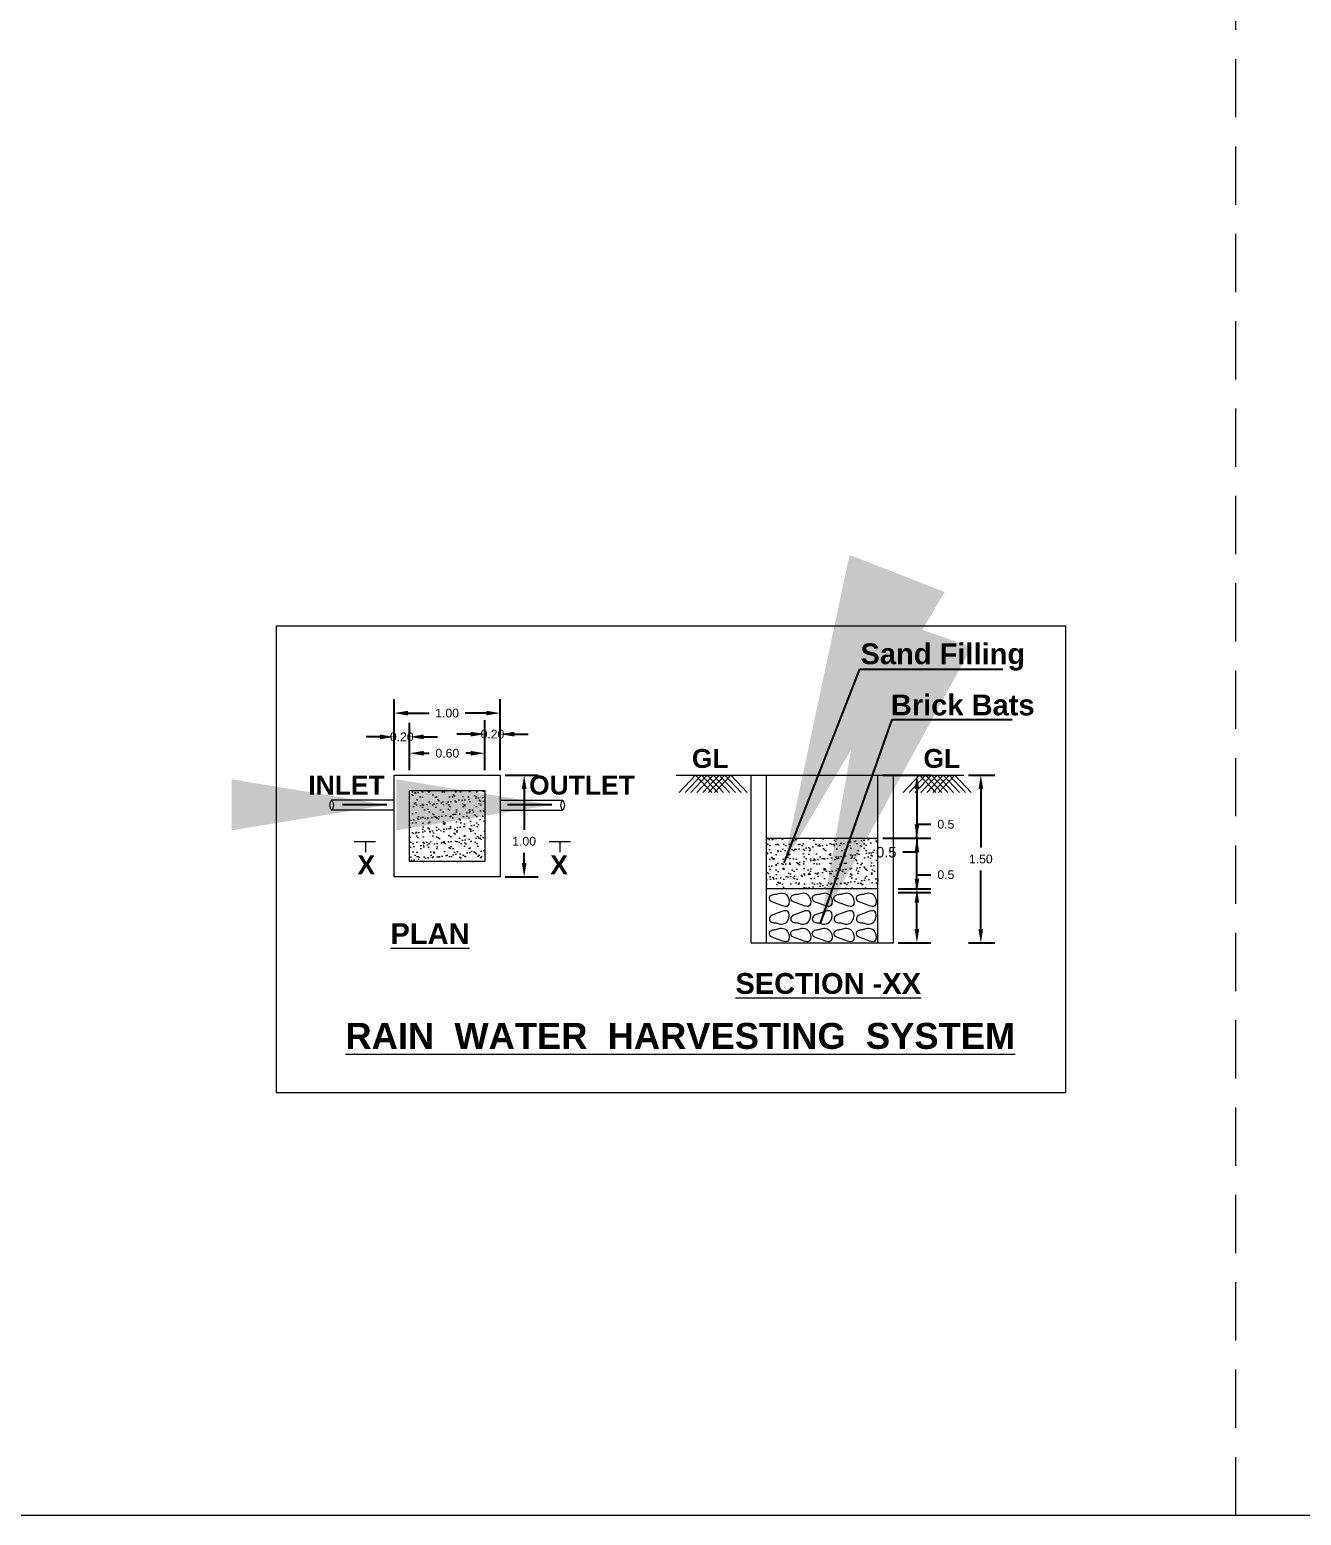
# Model space of a CAD drawing. Header units: metres. Extents: x 1521 to 1862, y -130 to 121.
# Drawn here: x 1550.61 to 1566.99, y -71.32 to -52.2 of the extents above; entities that cross this region are included whole.
import ezdxf

# ---------------------------------------------------------------- set-up
doc = ezdxf.new("R2010")
doc.units = ezdxf.units.M
doc.header["$MEASUREMENT"] = 0
doc.linetypes.add('DASHED2', pattern=[0.375, 0.25, -0.125])
doc.layers.get('DEFPOINTS').update_dxf_attribs({"lineweight": 9})
doc.layers.add('A-WALL', color=250, linetype='Continuous', lineweight=30)
doc.styles.add('ari', font='arialbd.ttf')
doc.styles.get("Standard").update_dxf_attribs({"font": 'arial.ttf'})
doc.dimstyles.get("Standard").update_dxf_attribs({"dimtxt": 0.18, "dimasz": 0.18, "dimexe": 0.18, "dimexo": 0.0625, "dimgap": 0.09, "dimtad": 0, "dimtih": 1, "dimtoh": 1, "dimdec": 4, "dimzin": 0, "dimdsep": 46, "dimtxsty": 'Standard', "dimcen": 0.09, "dimadec": 0, "dimazin": 0, "dimtfac": 1, "dimtdec": 4, "dimtofl": 0, "dimtmove": 0, "dimatfit": 3, "dimfxl": 0, "dimtolj": 1, "dimtzin": 0, "dimarcsym": 0})

# ---------------------------------------------------------------- blocks, each defined once
blk = doc.blocks.new('*D14')
at = {"layer": 'A-WALL', "color": 0, "lineweight": -2, "ltscale": 5}
for p, q in [((1555.302, -61.241), (1555.302, -60.816)), ((1556.67, -61.241), (1556.67, -60.816)), ((1555.482, -60.996), (1555.755, -60.996)), ((1556.49, -60.996), (1556.217, -60.996))]:
    blk.add_line(p, q, dxfattribs=at)
at = {"layer": 'A-WALL', "color": 0, "ltscale": 5}
for points in [[(1555.482, -60.966), (1555.482, -61.026), (1555.302, -60.996)], [(1556.49, -60.966), (1556.49, -61.026), (1556.67, -60.996)]]:
    blk.add_solid(points, dxfattribs=at)
at = {"layer": 'DEFPOINTS', "color": 0, "ltscale": 5}
for p in [(1556.67, -60.996), (1555.302, -61.303), (1556.67, -61.303)]:
    blk.add_point(p, dxfattribs=at)
at = {"layer": 'A-WALL', "color": 0, "lineweight": 5, "ltscale": 5, "insert": (1555.986, -60.996), "char_height": 0.18, "attachment_point": 5}
blk.add_mtext('\\A1;{\\H0.625x;1.00}', dxfattribs=at)
blk = doc.blocks.new('*D55')
at = {"layer": 'A-WALL', "color": 0, "lineweight": -2, "ltscale": 5}
for p, q in [((1555.302, -61.731), (1555.302, -61.122)), ((1555.502, -61.731), (1555.502, -61.122)), ((1555.122, -61.302), (1554.942, -61.302)), ((1555.682, -61.302), (1555.862, -61.302))]:
    blk.add_line(p, q, dxfattribs=at)
at = {"layer": 'A-WALL', "color": 0, "ltscale": 5}
for points in [[(1555.122, -61.272), (1555.122, -61.332), (1555.302, -61.302)], [(1555.682, -61.272), (1555.682, -61.332), (1555.502, -61.302)]]:
    blk.add_solid(points, dxfattribs=at)
at = {"layer": 'DEFPOINTS', "color": 0, "ltscale": 5}
for p in [(1555.502, -61.302), (1555.302, -61.794), (1555.502, -61.794)]:
    blk.add_point(p, dxfattribs=at)
at = {"layer": 'A-WALL', "color": 0, "lineweight": 5, "ltscale": 5, "insert": (1555.402, -61.302), "char_height": 0.18, "attachment_point": 5}
blk.add_mtext('\\A1;{\\H0.625x;0.20}', dxfattribs=at)
blk = doc.blocks.new('*D15')
at = {"layer": 'A-WALL', "color": 0, "lineweight": -2, "ltscale": 5}
for p, q in [((1555.502, -61.45), (1555.502, -61.333)), ((1556.47, -61.45), (1556.47, -61.333)), ((1555.682, -61.513), (1555.753, -61.513)), ((1556.29, -61.513), (1556.225, -61.513))]:
    blk.add_line(p, q, dxfattribs=at)
at = {"layer": 'A-WALL', "color": 0, "ltscale": 5}
for points in [[(1555.682, -61.483), (1555.682, -61.543), (1555.502, -61.513)], [(1556.29, -61.483), (1556.29, -61.543), (1556.47, -61.513)]]:
    blk.add_solid(points, dxfattribs=at)
at = {"layer": 'DEFPOINTS', "color": 0, "ltscale": 5}
for p in [(1555.502, -61.513), (1556.47, -61.513), (1556.47, -61.513)]:
    blk.add_point(p, dxfattribs=at)
at = {"layer": 'A-WALL', "color": 0, "lineweight": 5, "ltscale": 5, "insert": (1555.989, -61.513), "char_height": 0.18, "attachment_point": 5}
blk.add_mtext('\\A1;{\\H0.625x;0.60}', dxfattribs=at)
blk = doc.blocks.new('*D56')
at = {"layer": 'A-WALL', "color": 0, "lineweight": -2, "ltscale": 5}
for p, q in [((1556.47, -61.731), (1556.47, -61.087)), ((1556.67, -61.731), (1556.67, -61.087)), ((1556.29, -61.267), (1556.11, -61.267)), ((1556.85, -61.267), (1557.03, -61.267))]:
    blk.add_line(p, q, dxfattribs=at)
at = {"layer": 'A-WALL', "color": 0, "ltscale": 5}
for points in [[(1556.29, -61.237), (1556.29, -61.297), (1556.47, -61.267)], [(1556.85, -61.237), (1556.85, -61.297), (1556.67, -61.267)]]:
    blk.add_solid(points, dxfattribs=at)
at = {"layer": 'DEFPOINTS', "color": 0, "ltscale": 5}
for p in [(1556.67, -61.267), (1556.47, -61.794), (1556.67, -61.794)]:
    blk.add_point(p, dxfattribs=at)
at = {"layer": 'A-WALL', "color": 0, "lineweight": 5, "ltscale": 5, "insert": (1556.57, -61.267), "char_height": 0.18, "attachment_point": 5}
blk.add_mtext('\\A1;{\\H0.625x;0.20}', dxfattribs=at)
blk = doc.blocks.new('*D57')
at = {"layer": 'A-WALL', "color": 0, "lineweight": -2, "ltscale": 5}
for p, q in [((1556.732, -61.794), (1557.158, -61.794)), ((1556.978, -61.974), (1556.978, -62.499)), ((1556.978, -62.926), (1556.978, -62.794)), ((1556.732, -63.106), (1557.158, -63.106))]:
    blk.add_line(p, q, dxfattribs=at)
at = {"layer": 'A-WALL', "color": 0, "ltscale": 5}
for points in [[(1556.948, -61.974), (1557.008, -61.974), (1556.978, -61.794)], [(1556.948, -62.926), (1557.008, -62.926), (1556.978, -63.106)]]:
    blk.add_solid(points, dxfattribs=at)
at = {"layer": 'DEFPOINTS', "color": 0, "ltscale": 5}
for p in [(1556.67, -61.794), (1556.67, -63.106), (1556.978, -63.106)]:
    blk.add_point(p, dxfattribs=at)
at = {"layer": 'A-WALL', "color": 0, "lineweight": 5, "ltscale": 5, "insert": (1556.978, -62.646), "char_height": 0.18, "attachment_point": 5}
blk.add_mtext('\\A1;{\\H0.625x;1.00}', dxfattribs=at)
blk = doc.blocks.new('*D46')
at = {"layer": 'A-WALL', "color": 0, "lineweight": -2, "ltscale": 5}
for p, q in [((1562.702, -61.794), (1563.039, -61.794)), ((1562.859, -61.974), (1562.859, -62.727)), ((1562.859, -63.775), (1562.859, -63.022)), ((1562.702, -63.955), (1563.039, -63.955))]:
    blk.add_line(p, q, dxfattribs=at)
at = {"layer": 'A-WALL', "color": 0, "ltscale": 5}
for points in [[(1562.829, -61.974), (1562.889, -61.974), (1562.859, -61.794)], [(1562.829, -63.775), (1562.889, -63.775), (1562.859, -63.955)]]:
    blk.add_solid(points, dxfattribs=at)
at = {"layer": 'DEFPOINTS', "color": 0, "ltscale": 5}
for p in [(1562.64, -61.794), (1562.64, -63.955), (1562.859, -63.955)]:
    blk.add_point(p, dxfattribs=at)
at = {"layer": 'A-WALL', "color": 0, "lineweight": 5, "ltscale": 5, "insert": (1562.859, -62.875), "char_height": 0.18, "attachment_point": 5}
blk.add_mtext('\\A1;{\\H0.625x;1.50}', dxfattribs=at)
blk = doc.blocks.new('*D47')
at = {"layer": 'A-WALL', "color": 0, "lineweight": -2, "ltscale": 5}
for p, q in [((1561.597, -61.794), (1562.216, -61.794)), ((1562.036, -61.974), (1562.036, -62.428)), ((1561.597, -62.608), (1562.216, -62.608)), ((1562.036, -62.608), (1562.036, -62.788)), ((1562.036, -62.788), (1561.856, -62.788))]:
    blk.add_line(p, q, dxfattribs=at)
at = {"layer": 'A-WALL', "color": 0, "ltscale": 5}
for points in [[(1562.006, -61.974), (1562.066, -61.974), (1562.036, -61.794)], [(1562.006, -62.428), (1562.066, -62.428), (1562.036, -62.608)]]:
    blk.add_solid(points, dxfattribs=at)
at = {"layer": 'DEFPOINTS', "color": 0, "ltscale": 5}
for p in [(1561.534, -61.794), (1561.534, -62.608), (1562.036, -62.608)]:
    blk.add_point(p, dxfattribs=at)
at = {"layer": 'A-WALL', "color": 0, "lineweight": 5, "ltscale": 5, "insert": (1561.642, -62.788), "char_height": 0.18, "attachment_point": 5}
blk.add_mtext('\\A1;{\\H0.75x;0.5}', dxfattribs=at)
blk = doc.blocks.new('*D48')
at = {"layer": 'A-WALL', "color": 0, "lineweight": -2, "ltscale": 5}
for p, q in [((1562.036, -63.257), (1562.036, -63.077)), ((1562.036, -63.077), (1562.216, -63.077)), ((1561.796, -63.257), (1562.216, -63.257)), ((1562.036, -63.775), (1562.036, -63.437)), ((1561.796, -63.955), (1562.216, -63.955))]:
    blk.add_line(p, q, dxfattribs=at)
at = {"layer": 'A-WALL', "color": 0, "ltscale": 5}
for points in [[(1562.006, -63.437), (1562.066, -63.437), (1562.036, -63.257)], [(1562.006, -63.775), (1562.066, -63.775), (1562.036, -63.955)]]:
    blk.add_solid(points, dxfattribs=at)
at = {"layer": 'DEFPOINTS', "color": 0, "ltscale": 5}
for p in [(1561.733, -63.257), (1562.036, -63.257), (1561.733, -63.955)]:
    blk.add_point(p, dxfattribs=at)
at = {"layer": 'A-WALL', "color": 0, "lineweight": 5, "ltscale": 5, "insert": (1562.409, -63.077), "char_height": 0.18, "attachment_point": 5}
blk.add_mtext('\\A1;{\\H0.625x;0.5}', dxfattribs=at)
blk = doc.blocks.new('*D13')
at = {"layer": 'A-WALL', "color": 0, "lineweight": -2, "ltscale": 5}
for p, q in [((1562.036, -62.608), (1562.036, -62.428)), ((1562.036, -62.428), (1562.216, -62.428)), ((1561.796, -62.608), (1562.216, -62.608)), ((1562.036, -63.127), (1562.036, -62.788)), ((1561.796, -63.307), (1562.216, -63.307))]:
    blk.add_line(p, q, dxfattribs=at)
at = {"layer": 'A-WALL', "color": 0, "ltscale": 5}
for points in [[(1562.006, -62.788), (1562.066, -62.788), (1562.036, -62.608)], [(1562.006, -63.127), (1562.066, -63.127), (1562.036, -63.307)]]:
    blk.add_solid(points, dxfattribs=at)
at = {"layer": 'DEFPOINTS', "color": 0, "ltscale": 5}
for p in [(1561.733, -62.608), (1562.036, -62.608), (1561.733, -63.307)]:
    blk.add_point(p, dxfattribs=at)
at = {"layer": 'A-WALL', "color": 0, "lineweight": 5, "ltscale": 5, "insert": (1562.409, -62.428), "char_height": 0.18, "attachment_point": 5}
blk.add_mtext('\\A1;{\\H0.625x;0.5}', dxfattribs=at)

msp = doc.modelspace()

# ---------------------------------------------------------------- hatches: boundary and pattern name
at = {"layer": 'A-WALL', "lineweight": 5, "ltscale": 5}
h = msp.add_hatch(dxfattribs=at)
h.set_pattern_fill('AR-SAND', color=256, scale=0.066436, style=0)
h.set_pattern_definition([(37.5, (-337.40958, -101.55526), (-0.00418504, 0.128010872), [0, -0.100983042, 0, -0.11294156, 0, -0.107958844]), (7.5, (-337.40958, -101.55526), (0.11757726, 0.187492694), [0, -0.0544776937, 0, -0.09101761, 0, -0.034879011]), (327.5, (-337.4913, -101.55526), (0.206891788, 0.000375966), [0, -0.033218106, 0, -0.119585181, 0, -0.156125098]), (317.5, (-337.4913, -101.55526), (0.199715664, 0.05830944), [0, -0.016609053, 0, -0.07839473, 0, -0.089688886])])
h.paths.add_polyline_path([(1556.4705, -61.99319), (1555.50171, -61.99319), (1555.50171, -62.90698), (1556.4705, -62.90698)])
h = msp.add_hatch(dxfattribs=at)
h.set_pattern_fill('AR-SAND', color=256, scale=0.066436, style=0)
h.set_pattern_definition([(37.5, (-339.07425, -101.42412), (-0.00418504, 0.128010872), [0, -0.100983042, 0, -0.11294156, 0, -0.107958844]), (7.5, (-339.07425, -101.42412), (0.11757726, 0.187492694), [0, -0.0544776937, 0, -0.09101761, 0, -0.034879011]), (327.5, (-339.15597, -101.42412), (0.206891788, 0.000375966), [0, -0.033218106, 0, -0.119585181, 0, -0.156125098]), (317.5, (-339.15597, -101.42412), (0.199715664, 0.05830944), [0, -0.016609053, 0, -0.07839473, 0, -0.089688886])])
h.paths.add_polyline_path([(1561.53401, -62.60829), (1560.09509, -62.60829), (1560.09509, -63.25654), (1561.53401, -63.25654)])

# ---------------------------------------------------------------- linework, layer by layer
at = {"layer": 'A-WALL', "linetype": 'DASHED2', "lineweight": 5, "ltscale": 3}
msp.add_line((1566.1421, -71.32477), (1566.1421, 11.4595), dxfattribs=at)
at = {"layer": 'A-WALL', "lineweight": 5, "ltscale": 5}
for p, q in [((1559.89579, -61.79388), (1559.89579, -63.95535)), ((1560.09509, -61.79388), (1560.09509, -63.95535)), ((1561.53401, -63.95535), (1561.53401, -61.79388)), ((1561.73332, -63.95535), (1561.73332, -61.79388)), ((1560.09509, -62.60829), (1561.53401, -62.60829)), ((1560.09509, -63.25654), (1561.53401, -63.25654)), ((1559.89579, -63.95535), (1561.73332, -63.95535))]:
    msp.add_line(p, q, dxfattribs=at)
for points in [[(1638.18075, 11.4595), (1520.51329, 11.4595), (1520.51329, -71.32477), (1638.18075, -71.32477)], [(1563.95049, -65.88472), (1553.78872, -65.88472), (1553.78872, -59.87367), (1563.95049, -59.87367)], [(1555.3024, -61.79388), (1556.66981, -61.79388), (1556.66981, -63.10629), (1555.3024, -63.10629)], [(1555.50171, -61.99319), (1556.4705, -61.99319), (1556.4705, -62.90698), (1555.50171, -62.90698)]]:
    msp.add_lwpolyline(points, close=True, dxfattribs=at)
for points in [[(1558.93777, -61.79388), (1562.63989, -61.79388)], [(1559.18462, -61.79388), (1558.97424, -62.01781)], [(1559.26045, -61.79388), (1559.05007, -62.01781)], [(1559.33628, -61.79388), (1559.12591, -62.01781)], [(1559.18462, -61.79388), (1559.395, -62.01781)], [(1559.41212, -61.79388), (1559.20174, -62.01781)], [(1559.26045, -61.79388), (1559.47083, -62.01781)], [(1559.48795, -61.79388), (1559.27757, -62.01781)], [(1559.33628, -61.79388), (1559.54666, -62.01781)], [(1559.56378, -61.79388), (1559.3534, -62.01781)], [(1559.41212, -61.79388), (1559.62249, -62.01781)], [(1559.63961, -61.79388), (1559.42923, -62.01781)], [(1559.48795, -61.79388), (1559.69833, -62.01781)], [(1559.56378, -61.79388), (1559.77416, -62.01781)], [(1559.63961, -61.79388), (1559.84999, -62.01781)], [(1562.07013, -61.79388), (1561.85975, -62.01781)], [(1562.14596, -61.79388), (1561.93558, -62.01781)], [(1562.22179, -61.79388), (1562.01141, -62.01781)], [(1562.07013, -61.79388), (1562.28051, -62.01781)], [(1562.29762, -61.79388), (1562.08725, -62.01781)], [(1562.14596, -61.79388), (1562.35634, -62.01781)], [(1562.37346, -61.79388), (1562.16308, -62.01781)], [(1562.22179, -61.79388), (1562.43217, -62.01781)], [(1562.44929, -61.79388), (1562.23891, -62.01781)], [(1562.29762, -61.79388), (1562.508, -62.01781)], [(1562.52512, -61.79388), (1562.31474, -62.01781)], [(1562.37346, -61.79388), (1562.58383, -62.01781)], [(1562.44929, -61.79388), (1562.65967, -62.01781)], [(1562.52512, -61.79388), (1562.7355, -62.01781)], [(1555.3024, -62.11506), (1554.49896, -62.11506)], [(1556.66981, -62.11506), (1557.47324, -62.11506)], [(1555.3024, -62.24656), (1554.49896, -62.24656)], [(1556.66981, -62.24656), (1557.47324, -62.24656)], [(1554.78814, -62.65002), (1555.06487, -62.65002)], [(1554.93556, -62.65002), (1554.93556, -62.78805)], [(1557.29891, -62.65002), (1557.57564, -62.65002)], [(1557.43544, -62.65002), (1557.43544, -62.78805)]]:
    msp.add_lwpolyline(points, dxfattribs=at)
for centre, start, end in [((1554.56709, -62.18081), 136.017872, 223.982128), ((1554.43083, -62.18081), 316.017872, 43.982128), ((1557.54137, -62.18081), 136.017872, 223.982128), ((1557.40511, -62.18081), 316.017872, 43.982128)]:
    msp.add_arc(centre, 0.09468, start, end, dxfattribs=at)
for points in [[(1560.23921, -63.32441), (1560.29345, -63.2997), (1560.39509, -63.3279), (1560.4013, -63.53359), (1560.24462, -63.44696), (1560.13605, -63.42168), (1560.13248, -63.35585), (1560.17437, -63.33025), (1560.21017, -63.32979), (1560.23363, -63.32508), (1560.24104, -63.32359)], [(1560.51628, -63.32441), (1560.57051, -63.2997), (1560.67215, -63.3279), (1560.67837, -63.53359), (1560.52168, -63.44696), (1560.41311, -63.42168), (1560.40954, -63.35585), (1560.45144, -63.33025), (1560.48723, -63.32979), (1560.51069, -63.32508), (1560.5181, -63.32359)], [(1560.79174, -63.32441), (1560.84597, -63.2997), (1560.94761, -63.3279), (1560.95383, -63.53359), (1560.79714, -63.44696), (1560.68858, -63.42168), (1560.68501, -63.35585), (1560.7269, -63.33025), (1560.7627, -63.32979), (1560.78615, -63.32508), (1560.79357, -63.32359)], [(1561.07361, -63.32441), (1561.12784, -63.2997), (1561.22948, -63.3279), (1561.23569, -63.53359), (1561.07901, -63.44696), (1560.97044, -63.42168), (1560.96687, -63.35585), (1561.00876, -63.33025), (1561.04456, -63.32979), (1561.06802, -63.32508), (1561.07543, -63.32359)], [(1561.35987, -63.32441), (1561.4141, -63.2997), (1561.51574, -63.3279), (1561.52196, -63.53359), (1561.36527, -63.44696), (1561.25671, -63.42168), (1561.25314, -63.35585), (1561.29503, -63.33025), (1561.33082, -63.32979), (1561.35428, -63.32508), (1561.36169, -63.32359)], [(1560.23921, -63.70166), (1560.29345, -63.72637), (1560.39509, -63.69817), (1560.4013, -63.49248), (1560.24462, -63.57911), (1560.13605, -63.60438), (1560.13248, -63.67022), (1560.17437, -63.69582), (1560.21017, -63.69628), (1560.23363, -63.70099), (1560.24104, -63.70248)], [(1560.51628, -63.70166), (1560.57051, -63.72637), (1560.67215, -63.69817), (1560.67837, -63.49248), (1560.52168, -63.57911), (1560.41311, -63.60438), (1560.40954, -63.67022), (1560.45144, -63.69582), (1560.48723, -63.69628), (1560.51069, -63.70099), (1560.5181, -63.70248)], [(1560.79174, -63.70166), (1560.84597, -63.72637), (1560.94761, -63.69817), (1560.95383, -63.49248), (1560.79714, -63.57911), (1560.68858, -63.60438), (1560.68501, -63.67022), (1560.7269, -63.69582), (1560.7627, -63.69628), (1560.78615, -63.70099), (1560.79357, -63.70248)], [(1561.07361, -63.70166), (1561.12784, -63.72637), (1561.22948, -63.69817), (1561.23569, -63.49248), (1561.07901, -63.57911), (1560.97044, -63.60438), (1560.96687, -63.67022), (1561.00876, -63.69582), (1561.04456, -63.69628), (1561.06802, -63.70099), (1561.07543, -63.70248)], [(1561.35987, -63.70166), (1561.4141, -63.72637), (1561.51574, -63.69817), (1561.52196, -63.49248), (1561.36527, -63.57911), (1561.25671, -63.60438), (1561.25314, -63.67022), (1561.29503, -63.69582), (1561.33082, -63.69628), (1561.35428, -63.70099), (1561.36169, -63.70248)], [(1560.23921, -63.77854), (1560.29345, -63.75383), (1560.39509, -63.78203), (1560.4013, -63.98771), (1560.24462, -63.90109), (1560.13605, -63.87581), (1560.13248, -63.80998), (1560.17437, -63.78437), (1560.21017, -63.78391), (1560.23363, -63.7792), (1560.24104, -63.77771)], [(1560.51628, -63.77854), (1560.57051, -63.75383), (1560.67215, -63.78203), (1560.67837, -63.98771), (1560.52168, -63.90109), (1560.41311, -63.87581), (1560.40954, -63.80998), (1560.45144, -63.78437), (1560.48723, -63.78391), (1560.51069, -63.7792), (1560.5181, -63.77771)], [(1560.79174, -63.77854), (1560.84597, -63.75383), (1560.94761, -63.78203), (1560.95383, -63.98771), (1560.79714, -63.90109), (1560.68858, -63.87581), (1560.68501, -63.80998), (1560.7269, -63.78437), (1560.7627, -63.78391), (1560.78615, -63.7792), (1560.79357, -63.77771)], [(1561.07361, -63.77854), (1561.12784, -63.75383), (1561.22948, -63.78203), (1561.23569, -63.98771), (1561.07901, -63.90109), (1560.97044, -63.87581), (1560.96687, -63.80998), (1561.00876, -63.78437), (1561.04456, -63.78391), (1561.06802, -63.7792), (1561.07543, -63.77771)], [(1561.35987, -63.77854), (1561.4141, -63.75383), (1561.51574, -63.78203), (1561.52196, -63.98771), (1561.36527, -63.90109), (1561.25671, -63.87581), (1561.25314, -63.80998), (1561.29503, -63.78437), (1561.33082, -63.78391), (1561.35428, -63.7792), (1561.36169, -63.77771)]]:
    msp.add_open_spline(points, degree=3, knots=[0.95767385, 0.95767385, 0.95767385, 0.95767385, 2.44997376, 3.9595077, 5.65367319, 6.4985242, 6.98076062, 7.33788193, 7.82980594, 8.05701146, 8.05701146, 8.05701146, 8.05701146], dxfattribs=at)

# ---------------------------------------------------------------- texts
at = {"layer": 'A-WALL', "lineweight": 5, "ltscale": 5, "style": 'ari'}
for s, height, p in [('Sand Filling', 0.2678205, (1561.30988, -60.36639)), ('Brick Bats', 0.26782, (1561.70057, -61.02516)), ('GL', 0.243907, (1559.138, -61.70181)), ('GL', 0.243907, (1562.12011, -61.70181)), ('INLET', 0.243907, (1554.19805, -62.04516)), ('OUTLET', 0.243907, (1557.0411, -62.04516)), ('X', 0.24391, (1554.83089, -63.07278)), ('X', 0.24391, (1557.31464, -63.07278)), ('%%UPLAN', 0.26782, (1555.25627, -63.96878)), ('%%USECTION -XX', 0.2678205, (1559.69888, -64.61074)), ('%%URAIN  WATER  HARVESTING  SYSTEM', 0.3347756, (1554.67616, -65.3195))]:
    msp.add_text(s, height=height, dxfattribs=at).set_placement(p)

# ---------------------------------------------------------------- dimensions: what is measured, and where the dimension line sits
at = {"layer": 'A-WALL', "lineweight": 5, "ltscale": 5}
for p1, p2, distance, text, picture, middle in [((1555.3024, -61.30332), (1556.66981, -61.30332), 0.30727, '{\\H0.625x;1.00}', '*D14', (1555.9861, -60.99605)), ((1561.53401, -61.79388), (1561.53401, -62.60829), 0.50183, '{\\H0.75x;0.5}', '*D47', (1561.64244, -62.78829)), ((1562.63989, -61.79388), (1562.63989, -63.95535), 0.21896, '{\\H0.625x;1.50}', '*D46', (1562.85885, -62.87461)), ((1561.73332, -63.3071), (1561.73332, -62.60829), -0.30252, '{\\H0.625x;0.5}', '*D13', (1562.40867, -62.42829)), ((1561.73332, -63.95535), (1561.73332, -63.25654), -0.30252, '{\\H0.625x;0.5}', '*D48', (1562.40867, -63.07654))]:
    dim = msp.add_aligned_dim(p1=p1, p2=p2, distance=distance, text=text, dimstyle='Standard', dxfattribs=at)
    dim.commit()
    dim.dimension.update_dxf_attribs({"geometry": picture, "text_midpoint": middle})
for base, p1, p2, angle, text, picture, middle in [((1555.50171, -61.3017), (1555.3024, -61.79388), (1555.50171, -61.79388), 0, '{\\H0.625x;0.20}', '*D55', (1555.40205, -61.3017)), ((1556.66981, -61.2675), (1556.4705, -61.79388), (1556.66981, -61.79388), 0, '{\\H0.625x;0.20}', '*D56', (1556.57015, -61.2675)), ((1556.4705, -61.5126), (1555.50171, -61.5126), (1556.4705, -61.5126), 0, '{\\H0.625x;0.60}', '*D15', (1555.98882, -61.5126)), ((1556.97788, -63.10629), (1556.66981, -61.79388), (1556.66981, -63.10629), 270, '{\\H0.625x;1.00}', '*D57', (1556.97788, -62.64629))]:
    dim = msp.add_linear_dim(base=base, p1=p1, p2=p2, angle=angle, text=text, dimstyle='Standard', dxfattribs=at)
    dim.commit()
    dim.dimension.update_dxf_attribs({"geometry": picture, "text_midpoint": middle, "dimtype": 161})

# ---------------------------------------------------------------- leaders
for points, override in [([(1560.32501, -62.92336), (1561.29913, -60.43104), (1563.1434, -60.43104)], {"dimasz": 4}), ([(1560.79357, -63.70248), (1561.7166, -61.07646), (1563.26056, -61.07646)], {"dimasz": 4}), ([(1555.20974, -62.17714), (1554.64014, -62.17714)], {"dimasz": 2, "dimgap": 0.09, "dimtad": 0}), ([(1557.33303, -62.17714), (1556.76343, -62.17714)], {"dimasz": 2, "dimgap": 0.09, "dimtad": 0})]:
    msp.add_leader(points, dimstyle='Standard', override=override, dxfattribs=at)

doc.saveas('drawing.dxf')
